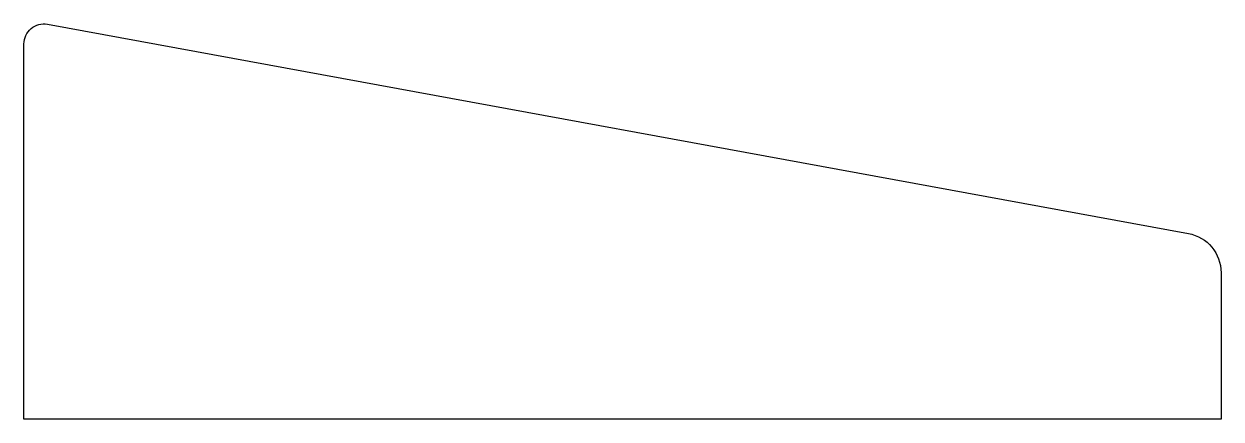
# Model space of a CAD drawing. Header units: metres. Extents: x 0 to 0.6, y -0.2 to -0.002.
import ezdxf

# ---------------------------------------------------------------- set-up
doc = ezdxf.new("R2010")
doc.units = ezdxf.units.M
doc.header["$LTSCALE"] = 0.2

msp = doc.modelspace()

# ---------------------------------------------------------------- linework, layer by layer
at = {"flags": 128}
msp.add_lwpolyline([(0.0118, -0.00216), (0.58361, -0.10699, -0.36205), (0.6, -0.12667), (0.6, -0.2), (0, -0.2), (0, -0.012, -0.468375)], format="xyb", close=True, dxfattribs=at)

doc.saveas('drawing.dxf')
